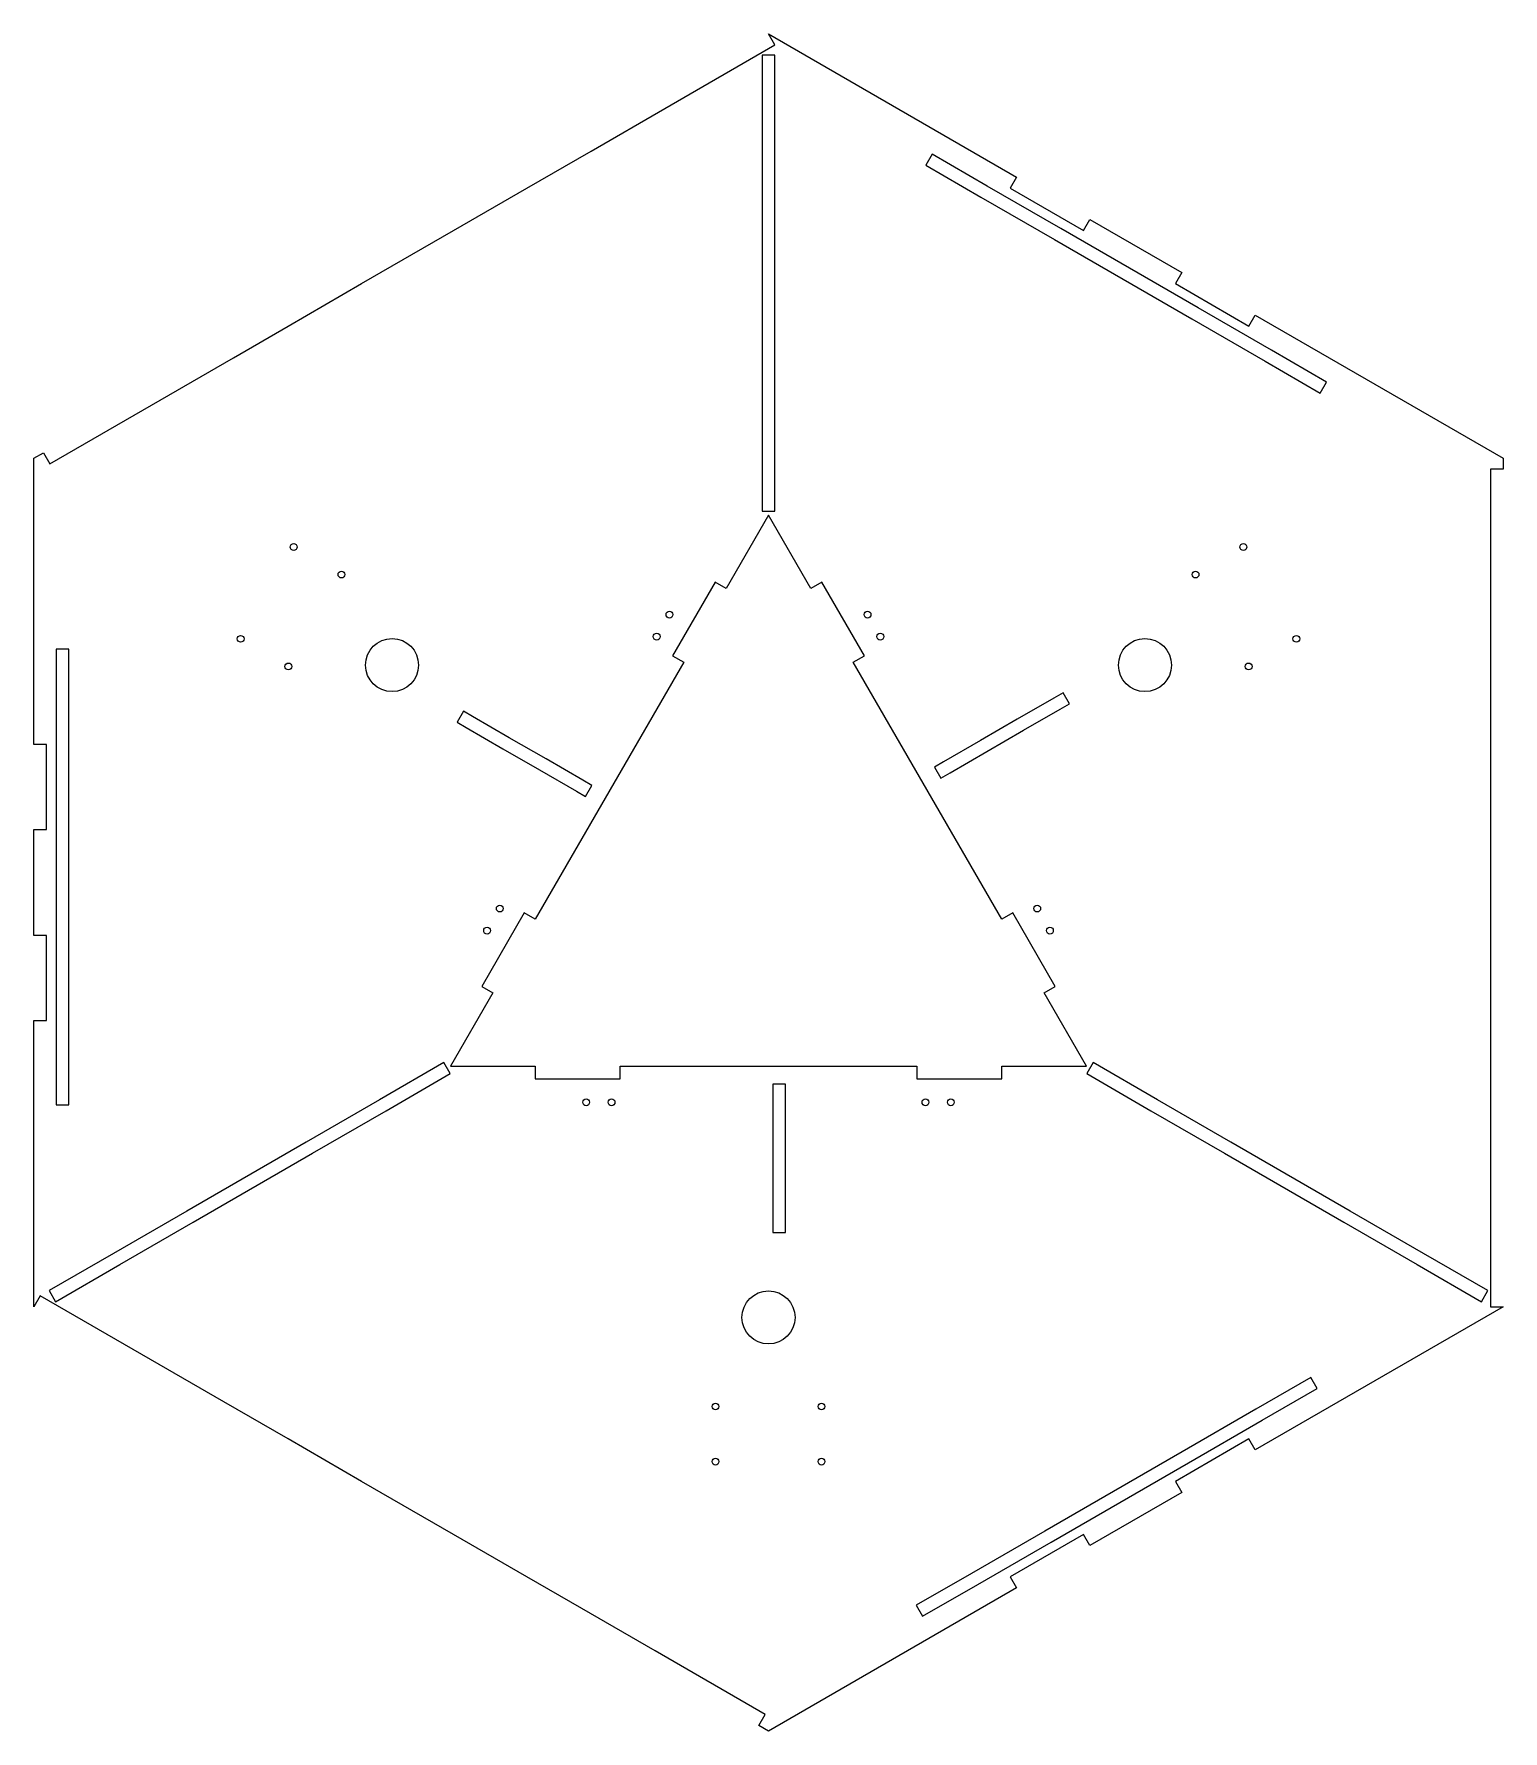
# Model space of a CAD drawing. Header units: millimetres. Extents: x 0 to 693, y 0 to 800.
import ezdxf

# ---------------------------------------------------------------- set-up
doc = ezdxf.new("R2010")
doc.units = ezdxf.units.MM

msp = doc.modelspace()

# ---------------------------------------------------------------- linework, layer by layer
for p, q in [((349.41, 794.8), (346.41, 800)), ((346.41, 800), (463.32, 732.5)), ((297.45, 764.8), (349.41, 794.8)), ((343.41, 790), (343.41, 755)), ((349.41, 790), (343.41, 790)), ((349.41, 755), (349.41, 790)), ((262.81, 744.8), (297.45, 764.8)), ((343.41, 755), (343.41, 715)), ((349.41, 715), (349.41, 755)), ((232.5, 727.3), (262.81, 744.8)), ((423.6, 743.31), (420.6, 738.11)), ((420.6, 738.11), (446.58, 723.11)), ((449.58, 728.31), (423.6, 743.31)), ((484.22, 708.31), (449.58, 728.31)), ((463.32, 732.5), (460.32, 727.3)), ((197.86, 707.3), (232.5, 727.3)), ((446.58, 723.11), (481.22, 703.11)), ((460.32, 727.3), (494.96, 707.3)), ((343.41, 715), (343.41, 650)), ((349.41, 650), (349.41, 715)), ((494.96, 707.3), (497.96, 712.5)), ((497.96, 712.5), (541.27, 687.5)), ((154.55, 682.3), (197.86, 707.3)), ((549.01, 670.91), (484.22, 708.31)), ((481.22, 703.11), (546.01, 665.71)), ((119.91, 662.3), (154.55, 682.3)), ((541.27, 687.5), (538.27, 682.3)), ((538.27, 682.3), (572.91, 662.3)), ((546.01, 665.71), (580.65, 645.71)), ((583.65, 650.91), (549.01, 670.91)), ((572.91, 662.3), (575.91, 667.5)), ((575.91, 667.5), (692.82, 600)), ((94.1, 647.4), (119.91, 662.3)), ((343.41, 650), (343.41, 610)), ((349.41, 610), (349.41, 650)), ((609.63, 635.91), (583.65, 650.91)), ((59.46, 627.4), (94.1, 647.4)), ((580.65, 645.71), (606.63, 630.71)), ((606.63, 630.71), (609.63, 635.91)), ((7.5, 597.4), (59.46, 627.4)), ((343.41, 610), (343.41, 575)), ((349.41, 575), (349.41, 610)), ((0, 600), (4.5, 602.6)), ((0, 465), (0, 600)), ((4.5, 602.6), (7.5, 597.4)), ((692.82, 600), (692.82, 594.8)), ((692.82, 594.8), (686.82, 594.8)), ((686.82, 594.8), (686.82, 534.8)), ((346.41, 573.21), (326.41, 538.56)), ((343.41, 575), (349.41, 575)), ((366.41, 538.56), (346.41, 573.21)), ((321.21, 541.56), (301.21, 506.92)), ((326.41, 538.56), (321.21, 541.56)), ((371.61, 541.56), (366.41, 538.56)), ((391.61, 506.92), (371.61, 541.56)), ((686.82, 534.8), (686.82, 494.8)), ((16.5, 510), (10.5, 510)), ((10.5, 510), (10.5, 480)), ((16.5, 480), (16.5, 510)), ((301.21, 506.92), (306.41, 503.92)), ((386.41, 503.92), (391.61, 506.92)), ((306.41, 503.92), (236.41, 382.68)), ((456.41, 382.68), (386.41, 503.92)), ((485.3, 489.43), (480.97, 486.93)), ((488.3, 484.23), (485.3, 489.43)), ((686.82, 494.8), (686.82, 465)), ((10.5, 480), (10.5, 440)), ((16.5, 440), (16.5, 480)), ((202.52, 480.77), (199.52, 475.57)), ((206.85, 478.27), (202.52, 480.77)), ((480.97, 486.93), (463.65, 476.93)), ((466.65, 471.73), (483.97, 481.73)), ((483.97, 481.73), (488.3, 484.23)), ((199.52, 475.57), (203.85, 473.07)), ((203.85, 473.07), (221.17, 463.07)), ((224.17, 468.27), (206.85, 478.27)), ((463.65, 476.93), (446.33, 466.93)), ((6, 465), (0, 465)), ((6, 425), (6, 465)), ((241.49, 458.27), (224.17, 468.27)), ((446.33, 466.93), (429.01, 456.93)), ((449.33, 461.73), (466.65, 471.73)), ((686.82, 465), (686.82, 425)), ((221.17, 463.07), (238.49, 453.07)), ((258.81, 448.27), (241.49, 458.27)), ((429.01, 456.93), (424.68, 454.43)), ((432.01, 451.73), (449.33, 461.73)), ((238.49, 453.07), (255.81, 443.07)), ((263.14, 445.77), (258.81, 448.27)), ((424.68, 454.43), (427.68, 449.23)), ((427.68, 449.23), (432.01, 451.73)), ((10.5, 440), (10.5, 365.2)), ((16.5, 365.2), (16.5, 440)), ((255.81, 443.07), (260.14, 440.57)), ((260.14, 440.57), (263.14, 445.77)), ((0, 375), (0, 425)), ((0, 425), (6, 425)), ((686.82, 425), (686.82, 375)), ((231.21, 385.68), (211.21, 351.04)), ((236.41, 382.68), (231.21, 385.68)), ((461.61, 385.68), (456.41, 382.68)), ((481.61, 351.04), (461.61, 385.68)), ((6, 375), (0, 375)), ((6, 335), (6, 375)), ((686.82, 375), (686.82, 335)), ((10.5, 365.2), (10.5, 325.2)), ((16.5, 325.2), (16.5, 365.2)), ((216.41, 348.04), (196.41, 313.4)), ((211.21, 351.04), (216.41, 348.04)), ((476.41, 348.04), (481.61, 351.04)), ((496.41, 313.4), (476.41, 348.04)), ((0, 200), (0, 335)), ((0, 335), (6, 335)), ((686.82, 335), (686.82, 300)), ((10.5, 325.2), (10.5, 295.2)), ((16.5, 295.2), (16.5, 325.2)), ((193.36, 315.1), (163.04, 297.6)), ((196.36, 309.9), (193.36, 315.1)), ((196.41, 313.4), (236.41, 313.4)), ((236.41, 313.4), (236.41, 307.4)), ((276.41, 307.4), (276.41, 313.4)), ((276.41, 313.4), (416.41, 313.4)), ((416.41, 313.4), (416.41, 307.4)), ((456.41, 307.4), (456.41, 313.4)), ((456.41, 313.4), (496.41, 313.4)), ((499.46, 315.1), (496.46, 309.9)), ((529.78, 297.6), (499.46, 315.1)), ((166.04, 292.4), (196.36, 309.9)), ((236.41, 307.4), (276.41, 307.4)), ((354.41, 305), (348.41, 305)), ((348.41, 305), (348.41, 300)), ((354.41, 300), (354.41, 305)), ((416.41, 307.4), (456.41, 307.4)), ((496.46, 309.9), (526.78, 292.4)), ((163.04, 297.6), (128.4, 277.6)), ((348.41, 300), (348.41, 280)), ((354.41, 280), (354.41, 300)), ((564.42, 277.6), (529.78, 297.6)), ((686.82, 300), (686.82, 260)), ((10.5, 295.2), (16.5, 295.2)), ((131.4, 272.4), (166.04, 292.4)), ((526.78, 292.4), (561.42, 272.4)), ((348.41, 280), (348.41, 260)), ((354.41, 260), (354.41, 280)), ((128.4, 277.6), (72.11, 245.1)), ((75.11, 239.9), (131.4, 272.4)), ((561.42, 272.4), (617.71, 239.9)), ((620.71, 245.1), (564.42, 277.6)), ((348.41, 260), (348.41, 240)), ((354.41, 240), (354.41, 260)), ((686.82, 260), (686.82, 200)), ((72.11, 245.1), (37.47, 225.1)), ((348.41, 240), (348.41, 235)), ((354.41, 235), (354.41, 240)), ((655.35, 225.1), (620.71, 245.1)), ((40.47, 219.9), (75.11, 239.9)), ((348.41, 235), (354.41, 235)), ((617.71, 239.9), (652.35, 219.9)), ((37.47, 225.1), (7.16, 207.6)), ((685.66, 207.6), (655.35, 225.1)), ((10.16, 202.4), (40.47, 219.9)), ((652.35, 219.9), (682.66, 202.4)), ((3, 205.2), (0, 200)), ((54.96, 175.2), (3, 205.2)), ((7.16, 207.6), (10.16, 202.4)), ((682.66, 202.4), (685.66, 207.6)), ((692.82, 200), (575.91, 132.5)), ((686.82, 200), (692.82, 200)), ((89.6, 155.2), (54.96, 175.2)), ((602.13, 166.69), (576.15, 151.69)), ((579.15, 146.5), (605.13, 161.5)), ((605.13, 161.5), (602.13, 166.69)), ((119.91, 137.7), (89.6, 155.2)), ((576.15, 151.69), (541.51, 131.69)), ((544.51, 126.5), (579.15, 146.5)), ((154.55, 117.7), (119.91, 137.7)), ((572.91, 137.7), (538.27, 117.7)), ((575.91, 132.5), (572.91, 137.7)), ((541.51, 131.69), (476.72, 94.29)), ((479.72, 89.09), (544.51, 126.5)), ((197.86, 92.7), (154.55, 117.7)), ((541.27, 112.5), (497.96, 87.5)), ((538.27, 117.7), (541.27, 112.5)), ((232.5, 72.7), (197.86, 92.7)), ((476.72, 94.29), (442.08, 74.29)), ((445.08, 69.09), (479.72, 89.09)), ((494.96, 92.7), (460.32, 72.7)), ((497.96, 87.5), (494.96, 92.7)), ((258.31, 57.79), (232.5, 72.7)), ((442.08, 74.29), (416.1, 59.29)), ((460.32, 72.7), (463.32, 67.5)), ((463.32, 67.5), (346.41, 0)), ((419.1, 54.09), (445.08, 69.09)), ((292.95, 37.79), (258.31, 57.79)), ((416.1, 59.29), (419.1, 54.09)), ((344.91, 7.79), (292.95, 37.79)), ((341.91, 2.6), (344.91, 7.79)), ((346.41, 0), (341.91, 2.6))]:
    msp.add_line(p, q)
for centre, radius in [((122.49, 558.15), 1.6), ((570.34, 558.15), 1.6), ((145, 545.15), 1.6), ((547.82, 545.15), 1.6), ((299.69, 526.28), 1.6), ((393.13, 526.28), 1.6), ((97.49, 514.85), 1.6), ((168.87, 502.5), 12.5), ((293.69, 515.89), 1.6), ((399.13, 515.89), 1.6), ((523.95, 502.5), 12.5), ((595.34, 514.85), 1.6), ((120, 501.85), 1.6), ((572.82, 501.85), 1.6), ((219.69, 387.72), 1.6), ((473.13, 387.72), 1.6), ((213.69, 377.32), 1.6), ((479.13, 377.32), 1.6), ((260.41, 296.4), 1.6), ((272.41, 296.4), 1.6), ((420.41, 296.4), 1.6), ((432.41, 296.4), 1.6), ((346.41, 195), 12.5), ((321.41, 153), 1.6), ((371.41, 153), 1.6), ((321.41, 127), 1.6), ((371.41, 127), 1.6)]:
    msp.add_circle(centre, radius)

doc.saveas('drawing.dxf')
